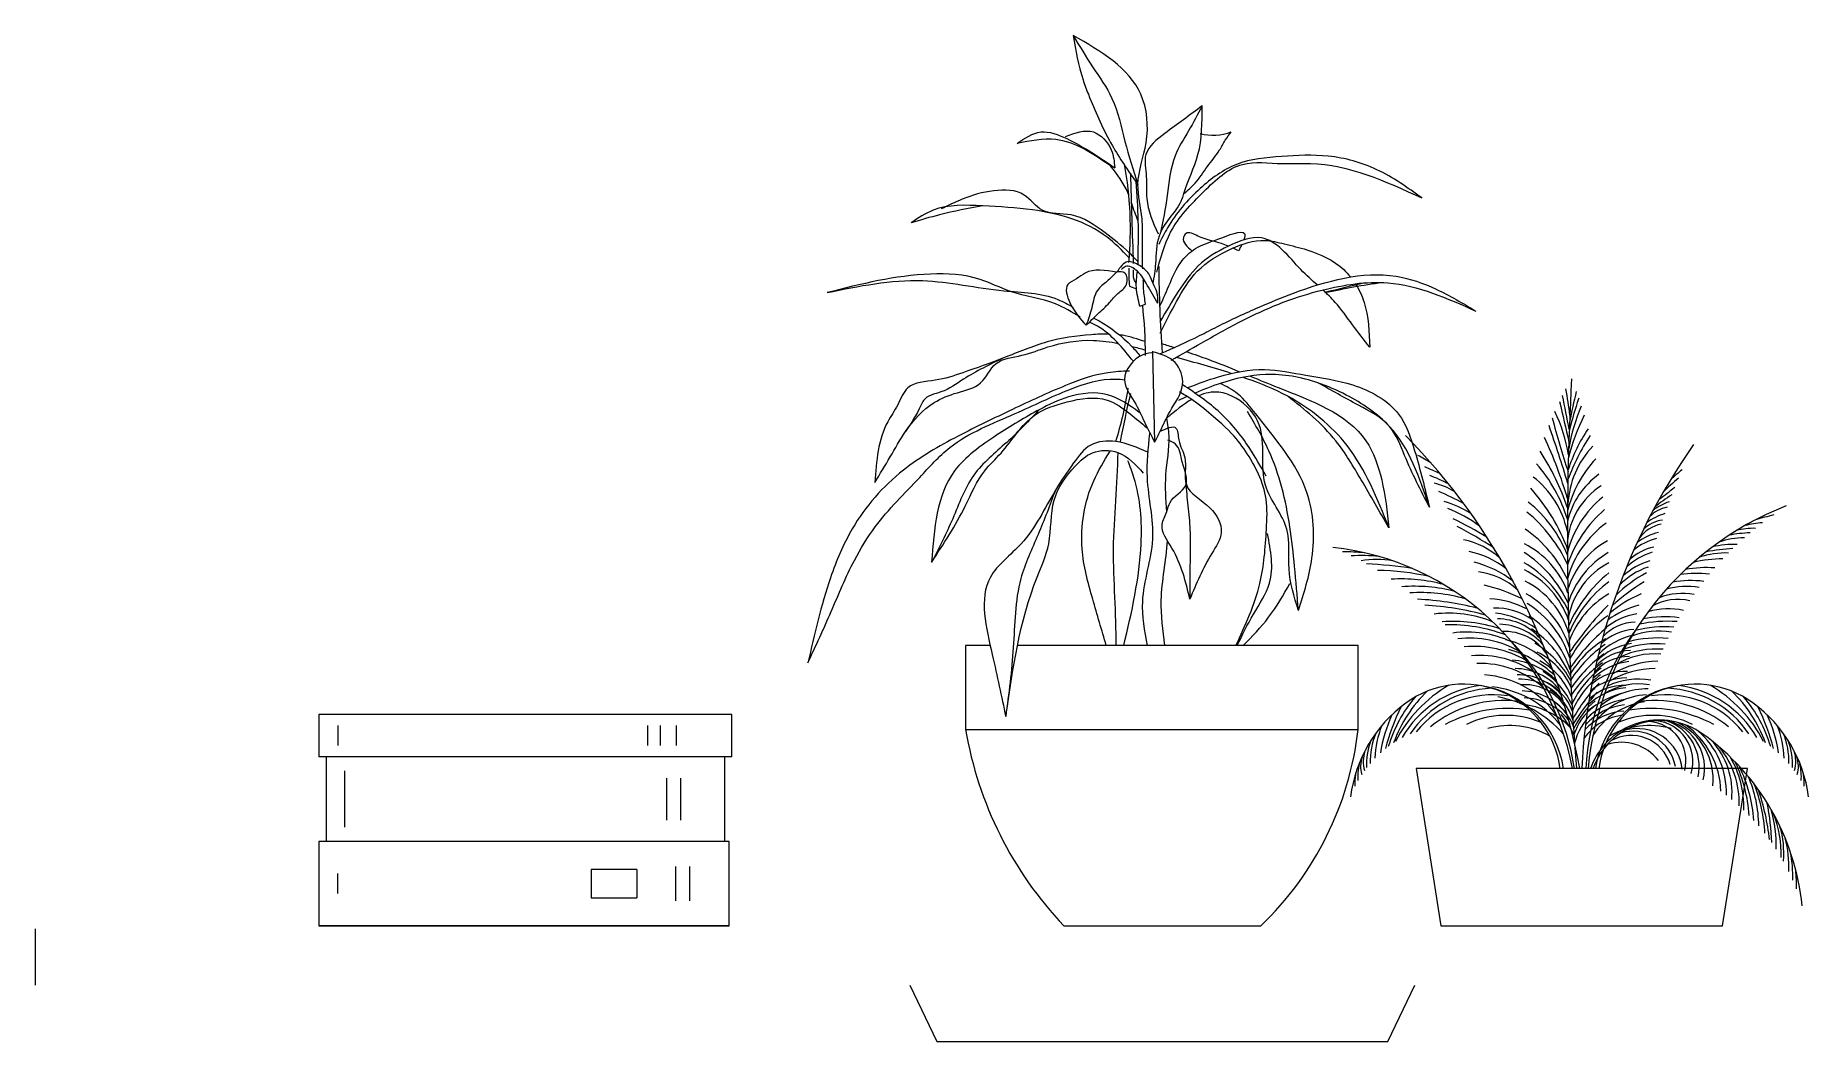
# Model space of a CAD drawing. Header units: millimetres. Extents: x 1206 to 12724, y 2853 to 4863.
# Drawn here: x 12661.3 to 12724.3, y 2896.8 to 2932.5 of the extents above.
import ezdxf

# ---------------------------------------------------------------- set-up
doc = ezdxf.new("R2010")
doc.units = ezdxf.units.MM
doc.layers.add('A-FURN', color=6, linetype='Continuous', lineweight=18)

msp = doc.modelspace()

# ---------------------------------------------------------------- linework, layer by layer
at = {"layer": 'A-FURN'}
for p, q in [((12700.15, 2923.612), (12700.398, 2923.524)), ((12700.518, 2922.91), (12700.718, 2922.977)), ((12700.964, 2921.316), (12701.042, 2918.083)), ((12695.203, 2910.87), (12694.33, 2910.87)), ((12694.33, 2910.87), (12694.33, 2907.894)), ((12708.266, 2910.87), (12696.173, 2910.87)), ((12708.266, 2907.894), (12708.266, 2910.87)), ((12694.33, 2907.894), (12708.266, 2907.894)), ((12686.036, 2906.926), (12671.379, 2906.926)), ((12671.629, 2906.926), (12671.629, 2903.926)), ((12685.786, 2903.926), (12685.786, 2906.926)), ((12697.82, 2900.926), (12704.81, 2900.926)), ((12661.315, 2898.826), (12661.315, 2900.826))]:
    msp.add_line(p, q, dxfattribs=at)
for points in [[(12686.036, 2906.926), (12686.036, 2906.926), (12686.036, 2908.426), (12671.379, 2908.426), (12671.379, 2906.926)], [(12672.043, 2908.031), (12672.043, 2907.321)], [(12683.036, 2908.031), (12683.036, 2907.321)], [(12683.488, 2908.031), (12683.488, 2907.321)], [(12684.054, 2908.031), (12684.054, 2907.321)], [(12672.286, 2906.426), (12672.286, 2904.426)], [(12683.709, 2906.168), (12683.709, 2904.677)], [(12684.209, 2906.168), (12684.209, 2904.677)], [(12685.936, 2900.926), (12685.936, 2903.926), (12681.059, 2903.926), (12671.379, 2903.926), (12671.379, 2900.926)], [(12672.036, 2902.781), (12672.036, 2902.071)], [(12682.665, 2902.926), (12681.036, 2902.926), (12681.036, 2901.926), (12682.665, 2901.926)], [(12682.665, 2902.926), (12682.665, 2901.926)], [(12684.036, 2903.031), (12684.036, 2901.82)], [(12684.536, 2903.031), (12684.536, 2901.82)], [(12692.357, 2898.826), (12693.315, 2896.826), (12709.315, 2896.826), (12710.273, 2898.826)]]:
    msp.add_lwpolyline(points, dxfattribs=at)
for points in [[(12722.086, 2906.512), (12710.321, 2906.512), (12711.203, 2900.926), (12721.203, 2900.926)], [(12685.936, 2900.926), (12671.379, 2900.926), (12671.379, 2900.926)]]:
    msp.add_lwpolyline(points, close=True, dxfattribs=at)
for centre, radius, start, end in [((12700.138, 2917.237), 15.746, 6.57074, 10.01875), ((12821.898, 2914.734), 106.205, 176.9784, 184.44017), ((12748.228, 2912.147), 33.133, 166.50442, 168.40186), ((12710.216, 2916.743), 5.589, 9.1782, 25.73509), ((12811.17, 2940.647), 98.053, 192.43681, 193.30013), ((12650.637, 2906.171), 66.287, 10.747, 11.81076), ((12722.414, 2916.685), 6.776, 156.75029, 170.02559), ((12726.879, 2915.907), 11.412, 160.90845, 166.9992), ((12662.518, 2900.439), 55.598, 16.91792, 19.14401), ((12769.981, 2934.083), 56.88, 195.43596, 197.44977), ((12721.091, 2915.382), 5.639, 145.69989, 162.26566), ((12723.118, 2915.65), 7.622, 153.60012, 165.7598), ((12693.478, 2902.176), 23.065, 10.83551, 44.43878), ((12699.94, 2911.364), 16.453, 16.66534, 24.73695), ((12723.083, 2914.015), 7.865, 146.83737, 159.56753), ((12718.939, 2915.722), 3.229, 136.5422, 177.24252), ((12738.034, 2905.396), 21.859, 144.79399, 177.07439), ((12686.364, 2875.227), 48.723, 59.83454, 60.45944), ((12710.714, 2913.849), 5.202, 16.74913, 41.78144), ((12707.144, 2912.863), 9.03, 18.66627, 32.9104), ((12719.805, 2914.615), 4.235, 137.15371, 165.93776), ((12705.193, 2904.099), 14.191, 65.06499, 67.47209), ((12709.121, 2912.257), 4.942, 61.55063, 70.04666), ((12710.295, 2913.924), 2.785, 60.12336, 76.13165), ((12712.473, 2914.235), 3.293, 12.02244, 52.51559), ((12718.492, 2914.605), 2.879, 125.64914, 166.31306), ((12722.778, 2912.834), 5.061, 128.34421, 136.83552), ((12723.868, 2911.955), 6.585, 128.51526, 133.26127), ((12706.756, 2906.069), 11.156, 61.92223, 66.9342), ((12710.202, 2912.224), 3.92, 58.25891, 73.47053), ((12709.494, 2911.998), 6.617, 19.94917, 42.2518), ((12718.356, 2914.296), 2.679, 123.22186, 174.97237), ((12719.233, 2913.289), 3.647, 128.70286, 165.92624), ((12719.865, 2914.228), 1.827, 107.83011, 128.13618), ((12721.312, 2912.924), 3.803, 120.19151, 131.37512), ((9913.859, 6528.77), 4573.865, 307.82759, 307.836426), ((12709.622, 2911.121), 4.963, 53.47473, 68.41114), ((12705.093, 2901.979), 14.903, 58.68291, 63.94734), ((12710.851, 2911.475), 5.355, 24.74913, 50.49041), ((12711.539, 2912.454), 4.462, 21.31844, 51.66526), ((12719.904, 2912.33), 4.435, 130.68929, 161.52846), ((12727.521, 2905.446), 11.145, 111.34479, 174.52462), ((12719.826, 2913.409), 2.245, 107.45272, 125.86292), ((12719.463, 2914.621), 1.177, 101.1772, 135.68645), ((12726.762, 2900.33), 15.628, 103.85522, 106.33326), ((12706.342, 2904.266), 12.114, 56.21812, 63.33673), ((12711.689, 2911.362), 4.416, 24.57195, 55.40141), ((12719.145, 2912.304), 3.571, 125.56482, 164.52025), ((12719.376, 2912.988), 1.95, 103.36273, 128.17545), ((12719.269, 2913.937), 1.265, 101.20291, 144.07381), ((12719.22, 2914.128), 1.197, 97.17443, 133.44529), ((12722.428, 2909.485), 5.391, 92.63066, 100.5966), ((12722.268, 2912.924), 2.104, 87.3144, 105.66258), ((12722.955, 2911.118), 4.122, 94.71324, 103.40654), ((12706.324, 2904.678), 9.727, 10.847, 83.86805), ((12707.549, 2902.51), 11.689, 85.38968, 89.22213), ((12711.471, 2911.956), 2.719, 47.71397, 78.58826), ((12711.446, 2910.833), 3.459, 53.35019, 77.30543), ((12711.805, 2910.547), 4.322, 25.09968, 56.98878), ((12712.787, 2911.699), 3.102, 19.43566, 63.58101), ((12718.54, 2911.986), 2.963, 118.6164, 162.75446), ((12718.76, 2911.412), 3.192, 120.39436, 162.30584), ((12719.458, 2911.831), 2.468, 107.73328, 132.34594), ((12719.158, 2912.545), 1.862, 102.33608, 132.2396), ((12719.337, 2912.713), 2.008, 103.94483, 129.85019), ((12721.329, 2911.136), 3.018, 88.36754, 108.39458), ((12722.341, 2903.429), 10.907, 94.05379, 99.06227), ((12721.611, 2911.067), 3.389, 88.15822, 103.14074), ((12722.001, 2911.834), 2.858, 90.48183, 108.93512), ((12708.388, 2908.529), 5.534, 83.56417, 93.83236), ((12708.942, 2911.036), 2.892, 79.0404, 101.45456), ((12707.874, 2898.593), 15.188, 81.22676, 87.42032), ((12708.894, 2905.095), 8.438, 76.96877, 89.57914), ((12711.498, 2910.281), 3.656, 51.67318, 76.05094), ((12712.274, 2911.08), 2.414, 46.59309, 83.77986), ((12712.132, 2910.366), 3.994, 25.88947, 59.47044), ((12712.721, 2910.707), 3.198, 19.53305, 63.08673), ((12718.455, 2911.34), 2.781, 117.77526, 168.36456), ((12720.402, 2909.513), 5.099, 129.38892, 156.09558), ((12720.873, 2909.105), 4.953, 118.59902, 134.3092), ((12719.351, 2911.278), 2.502, 108.54676, 136.25592), ((12719.26, 2911.614), 2.346, 105.92664, 132.69637), ((12720.629, 2909.695), 3.94, 85.64328, 100.88171), ((12721.249, 2909.284), 4.662, 90.39047, 103.45753), ((12709.793, 2907.373), 5.859, 75.03834, 93.45336), ((12710.266, 2907.326), 5.646, 75.34013, 94.56237), ((12711.32, 2906.98), 6.197, 63.41857, 76.77694), ((12712.802, 2910.407), 3.08, 16.9254, 63.22369), ((12719.714, 2909.696), 4.276, 126.56005, 158.01894), ((12721.604, 2907.7), 6.291, 120.42279, 133.33843), ((12719.918, 2910.426), 2.543, 79.73872, 106.25579), ((12720.069, 2909.989), 3.188, 81.6109, 101.52703), ((12720.262, 2909.586), 3.842, 82.87059, 98.38035), ((12710.465, 2906.878), 5.872, 74.14323, 93.57172), ((12709.798, 2901.452), 11.078, 75.90642, 87.00792), ((12710.128, 2902.415), 9.898, 74.42259, 87.10763), ((12712.833, 2909.521), 3.003, 61.36864, 87.94295), ((12713.15, 2909.994), 2.206, 53.90745, 92.08889), ((12712.593, 2909.821), 3.32, 17.12322, 60.488), ((12712.339, 2909.294), 3.626, 18.4009, 57.8277), ((12718.747, 2909.953), 3.173, 120.0033, 160.35064), ((12724.863, 2904.592), 10.913, 135.00285, 146.40068), ((12719.167, 2908.927), 3.503, 105.58812, 125.64568), ((12719.908, 2908.883), 4.14, 112.61371, 130.83351), ((12719.608, 2910.693), 1.815, 76.27259, 119.70482), ((12719.779, 2910.326), 2.39, 80.02439, 110.31316), ((12711.493, 2908.021), 4, 67.07501, 97.51581), ((12711.63, 2906.313), 5.416, 72.1555, 94.07546), ((12711.544, 2906.068), 5.536, 69.33694, 91.94991), ((12712.693, 2908.647), 3.405, 56.2544, 82.46969), ((12713.214, 2909.817), 1.999, 39.9869, 89.87886), ((12713.184, 2909.409), 2.222, 42.31785, 87.28865), ((12712.228, 2908.792), 3.771, 18.79979, 55.99539), ((12719.557, 2908.449), 4.242, 124.9965, 152.82732), ((12718.142, 2910.107), 1.599, 91.31477, 138.00497), ((12718.512, 2909.733), 2.287, 98.80966, 130.07577), ((12719.246, 2907.07), 4.662, 85.83309, 102.40997), ((12719.157, 2907.871), 4.019, 82.74163, 101.23387), ((12719.28, 2909.512), 2.659, 78.28866, 105.72628), ((12712.134, 2907.588), 3.761, 65.10718, 97.83303), ((12712.213, 2907.529), 3.603, 60.36101, 96.55293), ((12713.466, 2909.574), 1.797, 33.61937, 92.55158), ((12712.88, 2908.174), 2.966, 40.30697, 78.10662), ((12707.953, 2905.345), 8.074, 8.23404, 44.45108), ((12712.282, 2908.295), 3.823, 22.64609, 55.91346), ((12712.699, 2907.9), 3.563, 28.93793, 58.84566), ((12721.571, 2906.158), 6.978, 129.93353, 145.84948), ((12718.935, 2907.956), 3.675, 120.81324, 148.40634), ((12725.441, 2906.009), 9.108, 143.66221, 176.85855), ((12718.223, 2908.93), 2.027, 97.15163, 137.33818), ((12718.663, 2908.648), 2.672, 103.90174, 134.4173), ((12718.202, 2909.521), 1.927, 94.32333, 133.0113), ((12718.819, 2907.655), 3.278, 83.87949, 109.69191), ((12718.911, 2907.093), 4.048, 84.90768, 105.0419), ((12718.957, 2908.664), 2.719, 80.97617, 111.15134), ((12719.168, 2907.144), 4.393, 85.96311, 104.02821), ((12712.356, 2907.077), 3.763, 60.04852, 94.89652), ((12712.598, 2907.153), 3.364, 55.09385, 95.3136), ((12712.468, 2906.812), 4.085, 47.21669, 73.74768), ((12713.515, 2907.807), 2.556, 45.54572, 84.93209), ((12713.503, 2908.366), 2.536, 23.53098, 63.79482), ((12713.526, 2908.149), 2.483, 20.82314, 61.39717), ((12719.706, 2907.096), 4.66, 125.05534, 146.61688), ((12719.819, 2906.697), 4.8, 126.16657, 146.21418), ((12718.124, 2908.131), 2.185, 96.50462, 134.16074), ((12717.878, 2908.88), 1.602, 89.15664, 140.35819), ((12717.98, 2908.94), 1.757, 91.53581, 136.99123), ((12718.955, 2907.025), 3.287, 90.85267, 120.50437), ((12718.771, 2908.003), 2.572, 84.6614, 121.08754), ((12718.867, 2907.572), 3.176, 86.00589, 114.02077), ((12712.574, 2906.832), 3.406, 48.17598, 91.57214), ((12712.512, 2906.402), 3.437, 35.32259, 85.93036), ((12713.84, 2908.015), 2.037, 39.52411, 90.02525), ((12713.932, 2907.781), 2.053, 41.70801, 90.63624), ((12713.996, 2907.742), 1.935, 37.13359, 91.1005), ((12713.374, 2907.652), 2.722, 23.97561, 57.46633), ((12719.29, 2906.855), 4.134, 124.63922, 146.53632), ((12718.895, 2907.371), 3.357, 126.58913, 154.7583), ((12718.716, 2907.369), 3.08, 126.81434, 157.37553), ((12717.775, 2907.775), 1.945, 89.08545, 130.19352), ((12717.708, 2908.258), 1.693, 85.8224, 132.5003), ((12718.225, 2907.03), 2.647, 80.56881, 114.81532), ((12718.862, 2906.687), 3.371, 90.92725, 119.83655), ((12714.096, 2905.839), 4.976, 139.91432, 163.03898), ((12714.073, 2905.761), 4.841, 133.85258, 159.90247), ((12713.92, 2905.255), 4.86, 120.0612, 152.9263), ((12713.08, 2905.718), 3.762, 97.2899, 149.92689), ((12712.008, 2906.038), 3.463, 7.63392, 126.33839), ((12713.173, 2905.652), 3.708, 92.69935, 145.6707), ((12713.053, 2905.644), 3.479, 81.46757, 141.5036), ((12712.084, 2905.972), 3.516, 8.61509, 81.51505), ((12712.624, 2905.853), 3.576, 37.89953, 83.70218), ((12712.476, 2904.986), 4.129, 41.6797, 79.60549), ((12714.172, 2907.762), 1.721, 34.47724, 95.04992), ((12714.015, 2907.15), 2.114, 38.58307, 88.12989), ((12714.153, 2907.921), 1.826, 19.49977, 62.99879), ((12713.996, 2907.618), 1.995, 18.05972, 56.95413), ((12721.092, 2905.417), 5.935, 136.09675, 151.21181), ((12722.498, 2904), 7.761, 137.76577, 148.20855), ((12718.45, 2906.114), 3.165, 102.71997, 130.36605), ((12718.001, 2907.104), 2.284, 95.81145, 133.23723), ((12717.691, 2907.681), 1.773, 87.1983, 133.57302), ((12720.164, 2905.972), 3.516, 98.48495, 171.38491), ((12718.652, 2906.641), 2.491, 93.50951, 140.56826), ((12720.24, 2906.038), 3.463, 53.66161, 172.36608), ((12718.556, 2906.668), 2.667, 89.89267, 129.10685), ((12718.23, 2907.235), 2.274, 80.4947, 122.38308), ((12719.195, 2905.644), 3.479, 38.4964, 98.53243), ((12719.075, 2905.652), 3.708, 34.3293, 87.30065), ((12719.168, 2905.718), 3.762, 30.07311, 82.7101), ((12718.329, 2905.255), 4.86, 27.0737, 59.9388), ((12718.176, 2905.761), 4.841, 20.09753, 46.14742), ((12718.152, 2905.839), 4.976, 16.96102, 40.08568), ((12712.87, 2904.867), 4.917, 126.33839, 172.52032), ((12717.821, 2904.898), 8.892, 154.7672, 164.90965), ((12713.448, 2904.813), 4.109, 82.65172, 129.47839), ((12713.598, 2903.95), 4.688, 80.59804, 118.50586), ((12714.083, 2906.885), 2.133, 39.35114, 88.01686), ((12713.726, 2905.848), 2.965, 45.47652, 80.27092), ((12714.281, 2907.423), 1.722, 19.17082, 54.39668), ((12713.004, 2906.392), 3.199, 23.95771, 39.56036), ((12718.366, 2906.819), 2.681, 128.85632, 156.20258), ((12717.781, 2907.125), 1.944, 126.13798, 162.658), ((12717.992, 2906.896), 2.107, 132.14727, 166.05077), ((12717.839, 2906.498), 2.055, 93.81031, 137.79985), ((12717.986, 2906.552), 2.234, 96.90651, 137.5603), ((12718.071, 2906.575), 2.405, 98.10879, 135.21203), ((12718.792, 2906.323), 2.575, 98.08032, 148.27292), ((12718.65, 2903.95), 4.688, 61.49414, 99.40196), ((12718.8, 2904.813), 4.109, 50.52161, 97.34828), ((12719.379, 2904.867), 4.917, 7.47968, 53.66161), ((12714.427, 2904.898), 8.892, 15.09035, 25.2328), ((12712.369, 2906.74), 3.51, 158.45681, 177.76436), ((12714.321, 2906.213), 5.333, 155.67146, 170.84371), ((12713.509, 2905.198), 3.197, 66.97573, 115.97607), ((12713.648, 2905.176), 2.858, 60.16148, 105.71749), ((12717.891, 2906.436), 1.973, 95.74617, 144.49361), ((12718.952, 2905.637), 2.591, 68.57549, 160.56606), ((12719.013, 2905.653), 2.555, 54.36863, 160.73849), ((12718.6, 2905.176), 2.858, 74.28251, 119.83852), ((12718.739, 2905.198), 3.197, 64.02393, 113.02427), ((12718.019, 2906.296), 1.536, 10.77725, 106.71199), ((12718.161, 2906.303), 1.622, 6.28737, 104.93302), ((12718.511, 2906.786), 1.391, 345.70543, 86.32576), ((12718.705, 2906.765), 1.442, 342.73283, 84.94961), ((12718.668, 2906.586), 1.704, 347.25474, 71.26653), ((12718.811, 2906.511), 1.752, 346.65658, 73.44668), ((12718.629, 2906.123), 2.238, 354.27374, 64.36087), ((12718.127, 2905.607), 3.017, 1.8555, 54.04261), ((12718.487, 2905.665), 2.851, 357.93011, 49.93441), ((12717.928, 2906.213), 5.333, 9.15629, 24.32854), ((12719.879, 2906.74), 3.51, 2.23564, 21.54319), ((12710.925, 2906.666), 2.361, 160.17047, 183.03677), ((12711.236, 2906.764), 2.545, 157.05738, 181.64397), ((12717.611, 2905.783), 1.657, 37.52162, 107.43024), ((12717.957, 2906.231), 1.452, 16.85011, 119.54082), ((12715.526, 2900.788), 8.541, 5.68935, 54.36863), ((12718.852, 2905.664), 2.687, 354.60031, 42.43934), ((12718.7, 2905.303), 3.092, 357.8686, 39.60592), ((12721.013, 2906.764), 2.545, 358.35603, 22.94262), ((12721.323, 2906.666), 2.361, 356.96323, 19.82953), ((12709.909, 2906.239), 1.659, 165.35964, 185.37627), ((12709.403, 2906.583), 1.049, 161.56826, 195.68858), ((12709.663, 2906.757), 1.217, 162.18279, 195.26285), ((12718.468, 2905.148), 3.488, 358.18156, 30.49878), ((12716.849, 2904.473), 5.312, 4.03705, 25.22354), ((12717.038, 2904.272), 5.293, 4.31108, 25.88467), ((12722.585, 2906.757), 1.217, 344.73715, 17.81721), ((12722.845, 2906.583), 1.049, 344.31142, 18.43174), ((12722.339, 2906.239), 1.659, 354.62373, 14.64036), ((12710.722, 2905.984), 2.572, 172.64321, 182.15234), ((12718.233, 2904.48), 4.252, 0.00316, 24.30488), ((12716.958, 2903.876), 5.757, 3.34917, 21.15756), ((12721.527, 2905.984), 2.572, 357.84766, 7.35679), ((12714.009, 2902.928), 8.927, 6.83571, 18.4055), ((12714.11, 2903.569), 8.846, 2.03271, 11.17729), ((12718.151, 2903.725), 4.957, 359.12575, 15.50544), ((12719.189, 2903.42), 4.098, 359.10974, 21.21248), ((12720.146, 2903.528), 3.229, 354.65831, 16.73592), ((12719.709, 2903.039), 3.848, 357.3535, 15.02681), ((12718.444, 2902.586), 5.255, 359.52897, 10.42511), ((12718.811, 2902.406), 5.014, 358.08838, 5.69269)]:
    msp.add_arc(centre, radius, start, end, dxfattribs=at)
for centre, major_axis, start_param, end_param in [((12703.119, 2930.854), (-1.33, 1.33), 2.108436, 2.704877), ((12687.53, 2925.637), (-8.946, 8.946), 3.8338, 4.109865), ((13109.265, 2938.803), (289.372, 289.372), 2.38351, 2.391359), ((12704.341, 2924.081), (2.982, 2.982), 2.313892, 2.467435), ((12751.312, 2924.785), (35.446, 35.446), 2.365565, 2.426782), ((12683.034, 2921.06), (12.505, 12.505), 5.503444, 5.604512), ((12687.899, 2921.872), (-8.732, 8.732), 3.616988, 3.774813), ((12737.679, 2910.878), (27.255, 27.255), 2.122323, 2.167879), ((12707.549, 2910.156), (9.483, 9.483), 2.525696, 3.115268), ((12696.886, 2909.197), (8.099, 8.099), 4.690951, 5.383738)]:
    msp.add_ellipse(centre, major_axis=major_axis, ratio=1, start_param=start_param, end_param=end_param, dxfattribs=at)
for points, knots in [([(12700.618, 2924.237), (12700.611, 2924.56), (12700.597, 2925.151), (12700.635, 2926.15), (12700.3, 2927.329), (12700.885, 2928.746), (12700.673, 2931.055), (12699.144, 2931.937), (12698.154, 2932.509)], [0, 0, 0, 0, 52.203448, 95.407615, 161.27111, 242.581626, 335.542908, 506.510273, 506.510273, 506.510273, 506.510273]), ([(12698.154, 2932.509), (12698.376, 2932.134), (12698.82, 2931.385), (12699.662, 2930.236), (12699.959, 2928.739), (12700.287, 2927.729), (12700.451, 2927.224)], [0, 0, 0, 0, 70.438697, 140.877394, 226.765984, 312.654575, 312.654575, 312.654575, 312.654575]), ([(12698.154, 2932.509), (12698.244, 2931.977), (12698.363, 2931.265), (12698.849, 2930.005), (12699.391, 2928.761), (12700.073, 2927.743), (12700.421, 2927.265), (12700.451, 2927.224)], [0, 0, 0, 0, 86.620552, 116.045031, 217.792366, 304.999017, 313.159899, 313.159899, 313.159899, 313.159899]), ([(12702.725, 2930.012), (12702.503, 2929.847), (12702.058, 2929.517), (12701.368, 2929.013), (12700.58, 2928.404), (12700.792, 2927.494), (12700.695, 2926.541), (12700.983, 2925.885), (12701.164, 2925.474)], [0, 0, 0, 0, 44.401014, 88.802027, 142.765348, 184.77499, 226.784631, 297.370749, 297.370749, 297.370749, 297.370749]), ([(12700.991, 2923.707), (12701.029, 2923.941), (12701.121, 2924.502), (12701.091, 2925.382), (12701.616, 2926.082), (12701.978, 2926.543), (12702.191, 2927.316), (12702.73, 2928.337), (12702.727, 2929.424), (12702.725, 2930.012)], [0, 0, 0, 0, 38.439823, 92.246142, 135.877324, 175.500045, 185.557877, 264.705587, 358.032111, 358.032111, 358.032111, 358.032111]), ([(12702.725, 2930.012), (12702.571, 2929.714), (12702.262, 2929.119), (12701.62, 2928.141), (12701.518, 2926.838), (12701.333, 2925.922), (12701.242, 2925.474)], [0, 0, 0, 0, 54.230342, 108.460684, 185.828701, 259.914124, 259.914124, 259.914124, 259.914124]), ([(12697.876, 2928.93), (12698.219, 2929.056), (12698.869, 2929.296), (12699.561, 2928.545), (12699.607, 2928.031), (12699.626, 2927.815)], [0, 0, 0, 0, 54.056637, 102.422741, 137.253761, 137.253761, 137.253761, 137.253761]), ([(12696.159, 2928.674), (12696.434, 2928.864), (12696.985, 2929.244), (12698.296, 2928.728), (12699.088, 2928.184), (12699.626, 2927.815)], [0, 0, 0, 0, 50.716861, 101.504655, 208.933143, 208.933143, 208.933143, 208.933143]), ([(12699.481, 2927.882), (12698.851, 2928.313), (12697.82, 2929.018), (12696.624, 2928.77), (12696.159, 2928.674)], [0, 0, 0, 0, 116.469567, 190.680617, 190.680617, 190.680617, 190.680617]), ([(12702.078, 2926.901), (12702.219, 2927.018), (12702.548, 2927.292), (12702.897, 2927.874), (12703.31, 2928.344), (12703.532, 2928.792), (12703.688, 2928.992), (12703.762, 2929.086)], [0, 0, 0, 0, 29.301877, 68.783518, 108.26516, 129.773298, 149.094788, 149.094788, 149.094788, 149.094788]), ([(12701.12, 2924.114), (12701.251, 2924.605), (12701.546, 2925.709), (12702.717, 2926.927), (12704.012, 2928.145), (12705.443, 2927.924), (12707.618, 2928.079), (12709.231, 2927.34), (12710.529, 2926.745)], [0, 0, 0, 0, 80.643661, 181.286395, 271.336381, 346.951261, 401.046303, 623.955499, 623.955499, 623.955499, 623.955499]), ([(12710.529, 2926.745), (12710.016, 2927.113), (12709.015, 2927.832), (12707.252, 2928.317), (12705.567, 2928.227), (12703.92, 2928.086), (12702.548, 2927.06), (12701.656, 2926.039), (12701.29, 2925.299), (12701.192, 2925.101)], [0, 0, 0, 0, 101.378696, 197.891079, 287.293092, 374.394412, 457.932428, 555.49656, 591.056369, 591.056369, 591.056369, 591.056369]), ([(12700.124, 2926.849), (12700.113, 2926.88), (12699.966, 2927.257), (12699.713, 2927.583), (12699.481, 2927.882)], [17.283834, 17.283834, 17.283834, 17.283834, 19.044228, 39.154424, 39.154424, 39.154424, 39.154424]), ([(12700.374, 2927.33), (12700.408, 2926.867), (12700.474, 2925.893), (12700.451, 2924.917), (12700.44, 2924.404)], [3.12103, 3.12103, 3.12103, 3.12103, 28.045677, 55.646402, 55.646402, 55.646402, 55.646402]), ([(12700.44, 2924.493), (12700.337, 2924.603), (12699.985, 2924.98), (12699.217, 2925.558), (12698.238, 2926.274), (12697.032, 2926.111), (12696.419, 2927.038), (12695.279, 2927.053), (12694.305, 2926.77), (12693.708, 2926.476), (12693.461, 2926.355)], [0, 0, 0, 0, 24.186773, 83.035732, 156.307009, 212.235893, 256.946965, 315.750026, 378.47801, 422.77248, 422.77248, 422.77248, 422.77248]), ([(12700.127, 2924.638), (12699.881, 2924.889), (12699.302, 2925.479), (12698.114, 2926.072), (12696.59, 2926.373), (12694.962, 2926.471), (12693.404, 2926.534), (12692.655, 2926.034), (12692.402, 2925.864)], [0, 0, 0, 0, 56.466982, 132.952274, 209.810846, 305.230183, 400.102782, 448.476329, 448.476329, 448.476329, 448.476329]), ([(12694.938, 2926.466), (12694.426, 2926.371), (12693.571, 2926.211), (12692.737, 2925.964), (12692.402, 2925.864)], [0, 0, 0, 0, 83.959812, 140.374172, 140.374172, 140.374172, 140.374172]), ([(12700.451, 2925.942), (12700.374, 2926.142), (12700.291, 2926.356), (12700.218, 2926.574), (12700.213, 2926.589)], [0, 0, 0, 0, 11.516944, 12.361781, 12.361781, 12.361781, 12.361781]), ([(12701.242, 2922.932), (12701.359, 2923.196), (12701.586, 2923.711), (12701.893, 2924.455), (12702.524, 2925.04), (12703.218, 2925.228), (12704.301, 2925.699), (12704.241, 2925.36), (12704.206, 2925.261)], [0, 0, 0, 0, 15.494515, 30.343084, 43.219419, 58.59635, 75.994338, 81.382464, 81.382464, 81.382464, 81.382464]), ([(12703.659, 2925.038), (12703.577, 2925.072), (12703.226, 2925.205), (12702.758, 2925.267), (12702.198, 2925.602), (12701.971, 2925.204), (12702.196, 2925.016), (12702.368, 2924.872)], [7.182475, 7.182475, 7.182475, 7.182475, 11.923087, 27.767644, 35.436412, 38.48928, 48.47527, 48.47527, 48.47527, 48.47527]), ([(12706.816, 2923.659), (12706.624, 2923.83), (12705.974, 2924.41), (12705.098, 2925.632), (12703.595, 2925.049), (12702.567, 2924.431), (12701.849, 2923.409), (12701.448, 2922.726), (12701.242, 2922.375)], [52.253983, 52.253983, 52.253983, 52.253983, 66.21373, 98.510479, 120.144711, 143.109902, 163.913748, 185.900107, 185.900107, 185.900107, 185.900107]), ([(12701.242, 2921.951), (12701.43, 2922.328), (12701.81, 2923.09), (12702.514, 2924.27), (12703.679, 2924.953), (12704.787, 2925.333), (12705.688, 2925.102), (12706.658, 2924.88), (12707.5, 2924.489), (12707.92, 2924.036), (12707.995, 2923.944)], [0, 0, 0, 0, 22.720035, 46.019821, 72.313546, 93.947778, 106.442977, 121.43264, 148.009322, 154.329831, 154.329831, 154.329831, 154.329831]), ([(12699.693, 2924.114), (12699.291, 2924.181), (12698.758, 2924.271), (12698.289, 2923.864), (12697.802, 2923.678), (12698.051, 2922.845), (12698.4, 2922.461), (12698.611, 2922.23)], [0, 0, 0, 0, 60.026994, 79.747288, 99.467582, 134.453294, 187.741941, 187.741941, 187.741941, 187.741941]), ([(12701.153, 2923.01), (12701.155, 2923.148), (12701.158, 2923.395), (12700.98, 2923.702), (12700.864, 2924.073), (12700.547, 2924.351), (12700.024, 2924.595), (12699.816, 2924.283), (12699.704, 2924.114)], [0, 0, 0, 0, 21.67487, 39.007498, 56.340127, 83.07213, 106.981961, 135.410819, 135.410819, 135.410819, 135.410819]), ([(12701.153, 2923.01), (12701.09, 2923.118), (12700.965, 2923.333), (12700.73, 2923.724), (12700.528, 2924.123), (12700.07, 2924.409), (12699.914, 2924.252), (12699.871, 2924.209)], [0, 0, 0, 0, 20.169284, 40.338567, 72.632839, 97.144877, 106.328014, 106.328014, 106.328014, 106.328014]), ([(12700.395, 2923.702), (12700.365, 2923.753), (12700.278, 2923.902), (12700.288, 2924.077), (12700.295, 2924.192)], [0, 0, 0, 0, 9.391486, 27.431441, 27.431441, 27.431441, 27.431441]), ([(12700.518, 2922.91), (12700.462, 2923.128), (12700.359, 2923.536), (12700.406, 2923.954), (12700.428, 2924.148)], [0, 0, 0, 0, 36.009999, 67.261879, 67.261879, 67.261879, 67.261879]), ([(12701.253, 2921.227), (12701.718, 2921.432), (12702.399, 2921.733), (12703.542, 2922.331), (12704.653, 2922.845), (12706.687, 2923.674), (12708.917, 2924.31), (12711.096, 2923.538), (12711.984, 2923.008), (12712.446, 2922.732)], [0, 0, 0, 0, 81.884064, 120.255929, 208.30069, 278.828132, 477.685367, 557.757834, 644.76611, 644.76611, 644.76611, 644.76611]), ([(12698.399, 2922.52), (12698.112, 2922.693), (12697.351, 2923.152), (12696.053, 2923.295), (12694.684, 2924.017), (12692.403, 2924.14), (12690.621, 2923.693), (12689.414, 2923.389)], [0, 0, 0, 0, 53.682399, 142.406353, 205.301981, 300.649136, 501.198183, 501.198183, 501.198183, 501.198183]), ([(12689.414, 2923.389), (12690.547, 2923.621), (12692.645, 2924.048), (12695.343, 2923.399), (12697.226, 2923.387), (12697.975, 2922.966), (12698.154, 2922.866)], [0, 0, 0, 0, 183.819477, 340.401085, 444.959585, 477.965039, 477.965039, 477.965039, 477.965039]), ([(12698.611, 2922.23), (12698.748, 2922.365), (12699.02, 2922.635), (12699.418, 2922.989), (12699.716, 2923.375), (12700.104, 2923.604), (12700.068, 2924.147), (12699.803, 2924.124), (12699.693, 2924.114)], [0, 0, 0, 0, 30.974183, 61.948366, 85.722301, 109.496236, 131.303574, 147.007077, 147.007077, 147.007077, 147.007077]), ([(12699.693, 2924.114), (12699.583, 2924.004), (12699.364, 2923.783), (12698.915, 2923.46), (12698.834, 2922.835), (12698.686, 2922.432), (12698.611, 2922.23)], [0, 0, 0, 0, 25.251733, 50.503465, 85.511036, 120.518606, 120.518606, 120.518606, 120.518606]), ([(12700.718, 2922.977), (12700.691, 2923.159), (12700.648, 2923.447), (12700.642, 2923.739), (12700.64, 2923.847)], [0, 0, 0, 0, 29.619588, 47.02993, 47.02993, 47.02993, 47.02993]), ([(12701.632, 2920.993), (12701.985, 2921.194), (12702.799, 2921.656), (12704.11, 2922.396), (12705.542, 2923.059), (12707.279, 2923.592), (12709.67, 2923.976), (12711.423, 2923.19), (12712.446, 2922.732)], [0, 0, 0, 0, 65.56493, 151.088084, 243.201276, 319.20792, 445.364965, 621.830259, 621.830259, 621.830259, 621.830259]), ([(12708.168, 2923.703), (12708.299, 2923.497), (12708.635, 2922.776), (12708.661, 2921.991), (12708.678, 2921.45)], [159.588619, 159.588619, 159.588619, 159.588619, 172.537673, 201.363356, 201.363356, 201.363356, 201.363356]), ([(12708.678, 2921.45), (12708.472, 2921.713), (12708.059, 2922.239), (12707.548, 2922.974), (12707.165, 2923.342), (12707.011, 2923.483)], [0, 0, 0, 0, 18.041341, 36.082683, 47.485096, 47.485096, 47.485096, 47.485096]), ([(12700.286, 2920.954), (12699.907, 2921.43), (12699.456, 2921.985), (12698.828, 2922.295), (12698.734, 2922.342)], [0.870519, 0.870519, 0.870519, 0.870519, 32.810974, 38.446575, 38.446575, 38.446575, 38.446575]), ([(12698.879, 2922.486), (12698.942, 2922.454), (12699.44, 2922.195), (12700.013, 2921.741), (12700.435, 2921.255), (12700.536, 2921.138)], [0, 0, 0, 0, 3.847077, 30.211447, 38.507143, 38.507143, 38.507143, 38.507143]), ([(12699.407, 2921.917), (12699.202, 2921.922), (12698.463, 2921.885), (12697.187, 2921.702), (12695.722, 2921.067), (12694.388, 2920.599), (12693.295, 2920.229), (12692.241, 2920.218), (12691.949, 2919.382), (12691.243, 2918.42), (12691.166, 2917.417), (12691.109, 2916.656)], [23.926304, 23.926304, 23.926304, 23.926304, 34.945629, 63.32097, 92.93313, 120.580191, 138.726541, 156.87289, 169.426774, 181.980658, 221.442031, 221.442031, 221.442031, 221.442031]), ([(12691.109, 2916.656), (12691.293, 2916.956), (12691.663, 2917.556), (12692.231, 2918.588), (12693.019, 2919.47), (12694.023, 2919.859), (12694.953, 2920.059), (12695.329, 2921.041), (12696.364, 2921.117), (12697.438, 2921.573), (12698.627, 2921.76), (12699.46, 2921.645), (12699.752, 2921.587)], [0, 0, 0, 0, 18.933568, 37.867136, 63.747631, 79.832717, 95.917803, 111.566445, 128.896766, 146.227086, 175.529645, 191.547784, 191.547784, 191.547784, 191.547784]), ([(12700.707, 2921.65), (12700.44, 2921.739), (12700.139, 2921.838), (12699.829, 2921.885), (12699.794, 2921.889)], [0, 0, 0, 0, 15.041609, 16.959326, 16.959326, 16.959326, 16.959326]), ([(12695.679, 2921.071), (12695.192, 2920.838), (12694.424, 2920.471), (12693.58, 2919.837), (12692.889, 2919.731), (12692.629, 2919.108), (12692.396, 2918.757), (12692.201, 2918.462)], [0, 0, 0, 0, 86.559228, 136.195218, 173.164488, 184.21685, 241.717772, 241.717772, 241.717772, 241.717772]), ([(12701.042, 2921.271), (12700.902, 2921.254), (12700.4, 2921.19), (12699.726, 2920.353), (12700.348, 2919.536), (12700.67, 2918.802), (12700.918, 2918.323), (12701.042, 2918.083)], [0, 0, 0, 0, 22.712992, 81.873114, 127.807414, 171.14262, 214.477825, 214.477825, 214.477825, 214.477825]), ([(12701.042, 2918.083), (12701.11, 2918.213), (12701.3, 2918.573), (12701.589, 2919.265), (12702.188, 2920.007), (12701.859, 2921.021), (12701.311, 2921.189), (12701.042, 2921.271)], [0, 0, 0, 0, 23.614402, 65.742778, 122.10766, 167.075649, 210.545639, 210.545639, 210.545639, 210.545639]), ([(12702.202, 2921.285), (12702.449, 2921.202), (12703.077, 2920.982), (12703.685, 2920.737), (12704.058, 2920.584)], [17.020618, 17.020618, 17.020618, 17.020618, 31.054146, 52.91629, 52.91629, 52.91629, 52.91629]), ([(12700.144, 2920.608), (12699.888, 2920.596), (12699.107, 2920.559), (12697.707, 2920.05), (12695.966, 2919.234), (12694.013, 2918.298), (12691.915, 2917.106), (12690.344, 2915.316), (12689.338, 2912.907), (12688.966, 2911.274), (12688.734, 2910.257)], [0, 0, 0, 0, 41.232269, 125.885444, 237.066917, 352.719154, 475.594701, 624.435824, 726.234449, 894.475348, 894.475348, 894.475348, 894.475348]), ([(12702.223, 2920.023), (12702.58, 2920.157), (12703.453, 2920.486), (12704.889, 2920.766), (12706.487, 2920.423), (12708.157, 2920.205), (12709.775, 2919.338), (12710.361, 2917.561), (12710.634, 2916.441), (12710.796, 2915.775)], [0, 0, 0, 0, 61.671712, 150.944776, 230.877748, 322.19215, 426.054559, 502.08429, 613.705255, 613.705255, 613.705255, 613.705255]), ([(12710.796, 2915.775), (12710.444, 2916.822), (12709.882, 2918.491), (12708.092, 2919.668), (12706.613, 2920.328), (12705.053, 2920.599), (12703.573, 2920.269), (12702.769, 2919.948), (12702.475, 2919.823)], [0, 0, 0, 0, 57.333411, 91.418011, 111.035351, 144.837718, 174.177111, 191.410834, 191.410834, 191.410834, 191.410834]), ([(12709.358, 2915.051), (12708.95, 2916.078), (12708.199, 2917.966), (12706.15, 2919.619), (12704.769, 2920.178), (12704.226, 2920.368), (12704.179, 2920.384)], [0, 0, 0, 0, 58.586688, 107.727302, 136.037018, 138.694726, 138.694726, 138.694726, 138.694726]), ([(12704.433, 2920.428), (12704.757, 2920.294), (12706.222, 2919.685), (12708.401, 2918.928), (12709.181, 2916.672), (12709.296, 2915.616), (12709.358, 2915.051)], [60.242632, 60.242632, 60.242632, 60.242632, 79.149468, 144.662826, 171.403058, 202.149114, 202.149114, 202.149114, 202.149114]), ([(12688.734, 2910.257), (12689.014, 2910.861), (12689.573, 2912.068), (12690.253, 2913.734), (12691.256, 2915.386), (12692.524, 2916.606), (12693.964, 2918.247), (12695.974, 2919.002), (12697.859, 2919.939), (12699.212, 2920.374), (12699.871, 2920.311), (12699.971, 2920.301)], [0, 0, 0, 0, 107.406704, 214.813407, 290.402097, 417.215543, 498.25109, 638.87143, 753.037099, 843.432232, 859.676616, 859.676616, 859.676616, 859.676616]), ([(12700.495, 2919.142), (12700.136, 2919.4), (12699.39, 2919.936), (12698.038, 2919.778), (12696.755, 2919.159), (12695.391, 2918.322), (12693.35, 2916.901), (12693.213, 2915.015), (12693.126, 2913.824)], [0, 0, 0, 0, 69.291558, 143.810012, 204.001706, 299.800871, 404.97216, 584.982159, 584.982159, 584.982159, 584.982159]), ([(12704.999, 2916.879), (12704.807, 2917.222), (12704.354, 2918.029), (12703.407, 2919.198), (12702.498, 2919.81), (12702.034, 2920.123)], [0, 0, 0, 0, 63.489527, 149.530447, 239.530447, 239.530447, 239.530447, 239.530447]), ([(12706.147, 2912.119), (12705.996, 2912.602), (12705.704, 2913.535), (12705.946, 2915.159), (12704.59, 2916.591), (12705.133, 2918.497), (12704.147, 2919.604), (12703.272, 2919.925), (12702.838, 2919.83), (12702.608, 2919.729)], [0, 0, 0, 0, 27.073234, 52.312093, 83.440215, 122.047987, 144.587729, 156.225598, 169.940168, 169.940168, 169.940168, 169.940168]), ([(12706.147, 2912.119), (12706.342, 2912.726), (12706.773, 2914.075), (12706.635, 2916.738), (12705.106, 2918.446), (12704.088, 2919.796), (12703.586, 2920.057), (12703.372, 2920.168)], [0, 0, 0, 0, 102.887317, 228.654244, 407.720824, 459.543599, 498.027882, 498.027882, 498.027882, 498.027882]), ([(12710.796, 2915.775), (12710.489, 2916.373), (12710.007, 2917.312), (12709.464, 2918.788), (12708.166, 2919.445), (12707.31, 2919.925), (12706.839, 2920.19)], [0, 0, 0, 0, 109.491781, 172.019294, 244.081767, 332.430621, 332.430621, 332.430621, 332.430621]), ([(12693.126, 2913.824), (12693.549, 2914.472), (12694.23, 2915.517), (12694.831, 2916.969), (12695.844, 2917.887), (12696.527, 2919.086), (12697.977, 2919.555), (12699.251, 2919.778), (12700.137, 2919.124), (12700.576, 2918.76), (12700.774, 2918.596)], [0, 0, 0, 0, 125.125537, 201.934911, 248.007137, 344.697002, 411.437395, 488.321724, 539.462705, 581.256485, 581.256485, 581.256485, 581.256485]), ([(12696.961, 2919.242), (12696.582, 2918.847), (12695.822, 2918.055), (12694.477, 2916.989), (12693.907, 2915.344), (12693.387, 2914.331), (12693.126, 2913.824)], [0, 0, 0, 0, 88.883576, 177.767151, 270.079935, 362.392718, 362.392718, 362.392718, 362.392718]), ([(12703.929, 2910.87), (12704.262, 2911.59), (12704.87, 2912.903), (12704.998, 2914.7), (12705.082, 2916.341), (12704.349, 2917.756), (12703.599, 2918.666), (12702.36, 2919.602)], [0, 0, 0, 0, 42.230321, 77.084302, 96.285344, 129.611009, 159.244099, 159.244099, 159.244099, 159.244099]), ([(12706.147, 2912.119), (12706.103, 2912.637), (12705.979, 2914.098), (12705.748, 2916.023), (12705.111, 2917.863), (12704.609, 2918.715), (12704.341, 2919.17)], [0, 0, 0, 0, 84.040122, 236.880519, 311.365753, 396.338337, 396.338337, 396.338337, 396.338337]), ([(12709.358, 2915.051), (12709.033, 2915.616), (12708.433, 2916.657), (12707.613, 2918.042), (12706.68, 2918.999), (12706.067, 2919.477), (12705.768, 2919.711)], [0, 0, 0, 0, 105.381592, 194.248459, 258.541616, 319.733527, 319.733527, 319.733527, 319.733527]), ([(12701.242, 2918.473), (12701.472, 2918.577), (12701.879, 2918.76), (12701.864, 2918.033), (12702.247, 2917.493), (12701.946, 2916.392), (12703.036, 2915.902), (12703.58, 2914.911), (12702.852, 2913.846), (12702.519, 2913.06), (12702.29, 2912.52)], [0, 0, 0, 0, 30.594117, 54.024866, 89.506129, 141.193265, 204.410034, 255.95419, 300.000075, 396.607529, 396.607529, 396.607529, 396.607529]), ([(12701.473, 2915.62), (12701.445, 2916.054), (12701.38, 2916.952), (12701.62, 2918.059), (12701.511, 2918.73), (12701.476, 2918.941)], [85.534985, 85.534985, 85.534985, 85.534985, 108.917661, 133.798175, 145.283819, 145.283819, 145.283819, 145.283819]), ([(12700.796, 2917.726), (12700.431, 2917.89), (12699.795, 2918.174), (12698.711, 2918.099), (12698.098, 2917.261), (12697.298, 2916.099), (12696.599, 2914.551), (12694.639, 2913.161), (12695.274, 2910.641), (12695.607, 2909.061), (12695.757, 2908.351)], [0, 0, 0, 0, 64.510464, 112.367752, 159.892903, 222.629496, 343.795332, 430.411728, 578.655446, 699.63842, 699.63842, 699.63842, 699.63842]), ([(12700.785, 2910.87), (12700.689, 2911.391), (12700.456, 2912.655), (12701.212, 2914.621), (12700.681, 2916.621), (12700.818, 2917.875), (12700.874, 2918.395)], [0, 0, 0, 0, 84.480767, 204.822281, 323.461566, 407.598597, 407.598597, 407.598597, 407.598597]), ([(12702.29, 2912.52), (12702.148, 2913.127), (12701.939, 2914.02), (12701.159, 2915.035), (12701.482, 2915.573), (12701.588, 2916.121), (12702.381, 2916.484), (12701.986, 2917.323), (12701.926, 2917.987), (12701.608, 2918.12), (12701.51, 2918.161)], [0, 0, 0, 0, 103.041157, 151.733661, 178.492585, 196.331868, 240.930074, 285.817934, 322.476903, 338.853716, 338.853716, 338.853716, 338.853716]), ([(12695.757, 2908.351), (12696.002, 2910.035), (12696.306, 2912.135), (12697.426, 2914.552), (12697.286, 2916.036), (12698.046, 2917.1), (12698.823, 2917.817), (12699.89, 2917.817), (12700.37, 2917.288), (12700.64, 2916.99)], [0, 0, 0, 0, 273.073177, 340.436372, 424.457798, 500.714469, 542.23603, 590.839734, 653.153135, 653.153135, 653.153135, 653.153135]), ([(12699.325, 2910.87), (12699.164, 2911.419), (12698.832, 2912.55), (12698.295, 2914.486), (12698.617, 2916.381), (12699.25, 2917.418), (12699.459, 2917.76)], [0, 0, 0, 0, 92.47205, 190.615618, 322.10326, 386.557895, 386.557895, 386.557895, 386.557895]), ([(12699.737, 2917.715), (12699.713, 2917.146), (12699.663, 2916.009), (12699.532, 2914.301), (12699.63, 2912.587), (12699.657, 2911.442), (12699.67, 2910.87)], [0, 0, 0, 0, 91.910228, 183.820456, 276.259896, 368.699335, 368.699335, 368.699335, 368.699335]), ([(12699.949, 2910.87), (12700.228, 2912.062), (12700.687, 2914.025), (12700.525, 2916.296), (12700.169, 2917.23), (12700.094, 2917.425)], [0, 0, 0, 0, 197.181034, 324.530945, 358.312597, 358.312597, 358.312597, 358.312597]), ([(12697.519, 2916.377), (12697.323, 2915.853), (12696.931, 2914.805), (12696.079, 2913.032), (12696.078, 2910.784), (12695.864, 2909.162), (12695.757, 2908.351)], [0, 0, 0, 0, 90.528946, 181.057891, 313.542796, 446.027701, 446.027701, 446.027701, 446.027701]), ([(12702.145, 2916.556), (12702.176, 2916.279), (12702.237, 2915.719), (12702.327, 2914.766), (12702.288, 2913.696), (12702.29, 2912.912), (12702.29, 2912.52)], [0, 0, 0, 0, 44.956979, 90.997939, 154.29865, 217.599361, 217.599361, 217.599361, 217.599361]), ([(12703.974, 2910.87), (12704.154, 2911.242), (12704.513, 2911.987), (12705.36, 2913.203), (12705.164, 2914.239), (12705.049, 2914.844)], [0, 0, 0, 0, 67.222764, 134.445528, 229.02597, 229.02597, 229.02597, 229.02597]), ([(12701.409, 2910.87), (12701.336, 2911.406), (12701.165, 2912.646), (12701.462, 2913.88), (12701.496, 2914.584)], [0, 0, 0, 0, 28.899827, 66.935998, 66.935998, 66.935998, 66.935998]), ([(12704.185, 2910.87), (12704.501, 2911.193), (12705.147, 2911.855), (12705.61, 2912.657), (12705.846, 2913.066)], [0, 0, 0, 0, 72.64957, 148.717171, 148.717171, 148.717171, 148.717171])]:
    msp.add_open_spline(points, degree=3, knots=knots, dxfattribs=at)
for points in [[(12704.029, 2924.872), (12703.96, 2924.904), (12703.891, 2924.936), (12703.822, 2924.967)], [(12704.136, 2925.093), (12704.103, 2925.022), (12704.066, 2924.947), (12704.029, 2924.872)], [(12707.084, 2923.39), (12707.763, 2923.528), (12708.443, 2923.667), (12709.12, 2923.747)], [(12708.537, 2923.738), (12708.051, 2923.633), (12707.567, 2923.511), (12707.084, 2923.39)], [(12700.229, 2921.482), (12700.389, 2921.443), (12700.548, 2921.402), (12700.707, 2921.361)], [(12701.298, 2921.583), (12701.449, 2921.534), (12701.601, 2921.485), (12701.752, 2921.435)], [(12703.761, 2920.523), (12703.125, 2920.728), (12702.479, 2920.905), (12701.833, 2921.082)], [(12702.36, 2919.602), (12702.216, 2919.692), (12702.069, 2919.779), (12701.922, 2919.867)], [(12702.36, 2919.602), (12702.061, 2919.426), (12701.769, 2919.184), (12701.476, 2918.941)], [(12702.197, 2919.702), (12702.094, 2919.657), (12701.991, 2919.611), (12701.889, 2919.566)]]:
    msp.add_open_spline(points, degree=3, dxfattribs=at)

doc.saveas('drawing.dxf')
